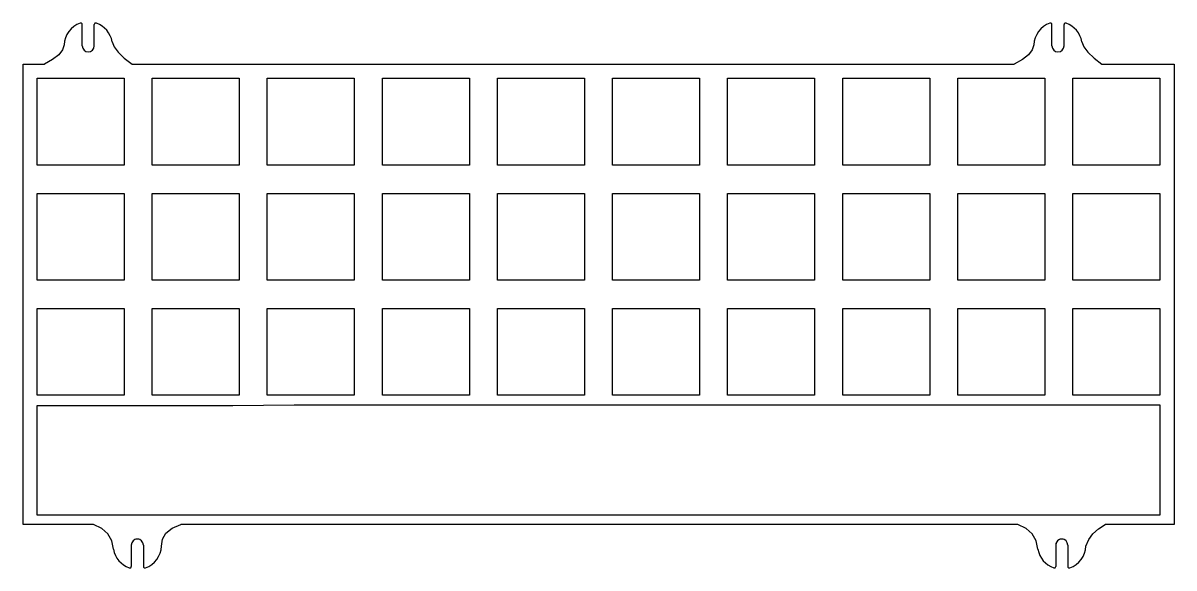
# Model space of a CAD drawing. Header units: millimetres. Extents: x 19 to 209, y 39 to 130.
import ezdxf

# ---------------------------------------------------------------- set-up
doc = ezdxf.new("R2010")
doc.units = ezdxf.units.MM
doc.layers.get('0').update_dxf_attribs({"linetype": 'CONTINUOUS'})

msp = doc.modelspace()

# ---------------------------------------------------------------- linework, layer by layer
for p, q in [((28.74, 125.83), (28.74, 129.37)), ((30.74, 125.83), (30.74, 129.37)), ((189.24, 125.83), (189.24, 129.37)), ((191.24, 125.83), (191.24, 129.37)), ((18.94, 46.58), (18.94, 122.78)), ((18.94, 122.78), (22.51, 122.78)), ((37.01, 122.78), (183.01, 122.78)), ((197.51, 122.78), (209.44, 122.78)), ((209.44, 122.78), (209.44, 46.58)), ((30.61, 46.58), (18.94, 46.58)), ((183.61, 46.58), (45.05, 46.58)), ((209.44, 46.58), (198.05, 46.58)), ((36.86, 43.15), (36.86, 39.62)), ((38.86, 43.15), (38.86, 39.62)), ((189.86, 43.15), (189.86, 39.62)), ((191.86, 43.15), (191.86, 39.62))]:
    msp.add_line(p, q)
for points in [[(25.74, 126.02), (25.48, 125.17), (24.85, 124.34), (23.84, 123.55), (22.51, 122.78)], [(33.68, 126.51), (34.02, 125.68), (34.68, 124.79), (35.7, 123.82), (37.01, 122.78)], [(186.24, 126.02), (185.98, 125.17), (185.35, 124.34), (184.34, 123.55), (183.01, 122.78)], [(194.18, 126.51), (194.52, 125.68), (195.18, 124.79), (196.2, 123.82), (197.51, 122.78)], [(33.91, 42.48), (33.63, 43.88), (32.99, 45.04), (31.97, 45.93), (30.61, 46.58)], [(41.85, 42.96), (42, 44.13), (42.58, 45.13), (43.62, 45.94), (45.05, 46.58)], [(186.91, 42.48), (186.62, 43.87), (185.98, 45.03), (184.96, 45.92), (183.61, 46.58)], [(194.85, 42.96), (195.34, 44.06), (196.03, 45.03), (196.94, 45.87), (198.05, 46.58)]]:
    msp.add_lwpolyline(points)
for points in [[(21.26, 106.06), (21.26, 120.46), (35.66, 120.46), (35.66, 106.06)], [(40.31, 120.46), (54.71, 120.46), (54.71, 106.06), (40.31, 106.06)], [(59.36, 120.46), (73.76, 120.46), (73.76, 106.06), (59.36, 106.06)], [(78.41, 120.46), (92.81, 120.46), (92.81, 106.06), (78.41, 106.06)], [(111.86, 106.06), (97.46, 106.06), (97.46, 120.46), (111.86, 120.46)], [(116.51, 106.06), (116.51, 120.46), (130.91, 120.46), (130.91, 106.06)], [(149.96, 106.06), (135.56, 106.06), (135.56, 120.46), (149.96, 120.46)], [(154.61, 120.46), (169.01, 120.46), (169.01, 106.06), (154.61, 106.06)], [(188.06, 120.46), (188.06, 106.06), (173.66, 106.06), (173.66, 120.46)], [(207.11, 120.46), (207.11, 106.06), (192.71, 106.06), (192.71, 120.46)], [(21.26, 101.41), (35.66, 101.41), (35.66, 87.01), (21.26, 87.01)], [(54.71, 87.01), (40.31, 87.01), (40.31, 101.41), (54.71, 101.41)], [(59.36, 101.41), (73.76, 101.41), (73.76, 87.01), (59.36, 87.01)], [(92.81, 87.01), (78.41, 87.01), (78.41, 101.41), (92.81, 101.41)], [(111.86, 87.01), (97.46, 87.01), (97.46, 101.41), (111.86, 101.41)], [(116.51, 101.41), (130.91, 101.41), (130.91, 87.01), (116.51, 87.01)], [(149.96, 87.01), (135.56, 87.01), (135.56, 101.41), (149.96, 101.41)], [(154.61, 101.41), (169.01, 101.41), (169.01, 87.01), (154.61, 87.01)], [(188.06, 87.01), (173.66, 87.01), (173.66, 101.41), (188.06, 101.41)], [(192.71, 101.41), (207.11, 101.41), (207.11, 87.01), (192.71, 87.01)], [(35.66, 82.36), (35.66, 67.96), (21.26, 67.96), (21.26, 82.36)], [(54.71, 82.36), (54.71, 67.96), (40.31, 67.96), (40.31, 82.36)], [(73.76, 67.96), (59.36, 67.96), (59.36, 82.36), (73.76, 82.36)], [(92.81, 82.36), (92.81, 67.96), (78.41, 67.96), (78.41, 82.36)], [(97.46, 67.96), (97.46, 82.36), (111.86, 82.36), (111.86, 67.96)], [(116.51, 67.96), (116.51, 82.36), (130.91, 82.36), (130.91, 67.96)], [(135.56, 82.36), (149.96, 82.36), (149.96, 67.96), (135.56, 67.96)], [(169.01, 67.96), (154.61, 67.96), (154.61, 82.36), (169.01, 82.36)], [(188.06, 67.96), (173.66, 67.96), (173.66, 82.36), (188.06, 82.36)], [(192.71, 82.36), (207.11, 82.36), (207.11, 67.96), (192.71, 67.96)], [(53.66, 66.28), (63.79, 66.38), (167.96, 66.38), (167.96, 66.37), (174.71, 66.37), (207.11, 66.37), (207.11, 48.11), (174.71, 48.11), (60.41, 48.11), (53.66, 48.11), (21.26, 48.11), (21.26, 66.28)]]:
    msp.add_lwpolyline(points, close=True)
for centre, radius, start, end in [((29.74, 125.83), 4, 109.4711, 177.3301), ((28.49, 129.37), 0.25, 0, 109.4712), ((30.99, 129.37), 0.25, 70.5288, 180), ((29.74, 125.83), 4, 9.6926, 70.5287), ((190.24, 125.83), 4, 109.4712, 177.3301), ((188.99, 129.37), 0.25, 0, 109.4712), ((191.49, 129.37), 0.25, 70.5288, 180), ((190.24, 125.83), 4, 9.6926, 70.5288), ((29.74, 125.83), 1, 180, 360), ((29.74, 125.83), 1, 180, 360), ((190.24, 125.83), 1, -180, 0), ((190.24, 125.83), 1, -180, 0), ((37.86, 43.15), 1, 0.001, 180), ((37.86, 43.15), 1, 0, 180.001), ((190.86, 43.15), 1, 0.0059, 180), ((190.86, 43.15), 1, 0, 180.0059), ((37.86, 43.15), 4, 189.6947, 250.5288), ((37.86, 43.15), 4, 289.4712, 357.3281), ((190.86, 43.15), 4, 189.6931, 250.5288), ((190.86, 43.15), 4, 289.4712, 357.3296), ((36.61, 39.62), 0.25, -109.4712, 0), ((39.11, 39.62), 0.25, 180, 289.4712), ((189.61, 39.62), 0.25, -109.4712, 0), ((192.11, 39.62), 0.25, 180, 289.4712)]:
    msp.add_arc(centre, radius, start, end)

doc.saveas('drawing.dxf')
